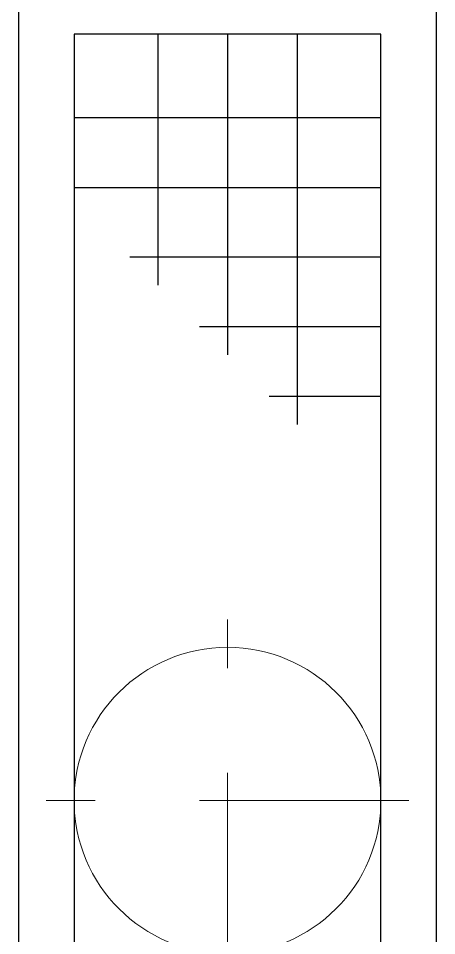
# Model space of a CAD drawing. Header units: millimetres. Extents: x 33350 to 35310, y -217097 to -211540.
# Drawn here: x 34213.5 to 34243.5, y -213412.8 to -213346.9 of the extents above; entities that cross this region are included whole.
import ezdxf
from ezdxf.enums import TextEntityAlignment as Align

# ---------------------------------------------------------------- set-up
doc = ezdxf.new("R2010")
doc.units = ezdxf.units.MM
doc.header["$LTSCALE"] = 60
doc.header["$MEASUREMENT"] = 0
doc.linetypes.add('DASHED2', pattern=[0.375, 0.25, -0.125])
doc.layers.add('OC-Mutfak_Ekipman', color=252, linetype='Continuous')
doc.layers.add('sıhhi tesisat', color=162, linetype='Continuous')
doc.layers.add('yerizg-a', color=7, linetype='Continuous', lineweight=15)
doc.layers.add('yerizg-b', color=7, linetype='Continuous', lineweight=9)
doc.styles.add('ROMANS', font='ROMANSTW.SHX', dxfattribs={"width": 0.8})

# ---------------------------------------------------------------- blocks, each defined once
blk = doc.blocks.new('Y-SIFON')
at = {"layer": 'yerizg-a', "color": 0, "linetype": 'Continuous'}
blk.add_circle((0, 0), 11, dxfattribs=at)
at = {"layer": 'yerizg-b', "color": 0, "linetype": 'DASHED2'}
for points in [[(0, 13), (0, -13)], [(-13, 0), (13, 0)]]:
    blk.add_lwpolyline(points, dxfattribs=at)
blk = doc.blocks.new('120')
at = {"layer": 'sıhhi tesisat'}
for p, q in [((16088.216, 16465.144), (16088.216, 16435.144)), ((16093.216, 16465.144), (16093.216, 16442.144)), ((16098.216, 16465.144), (16098.216, 16447.144)), ((16082.216, 16459.144), (16104.216, 16459.144)), ((16104.216, 16454.144), (16082.216, 16454.144)), ((16082.216, 16449.144), (16100.216, 16449.144)), ((16082.216, 16444.144), (16095.216, 16444.144)), ((16082.216, 16439.144), (16090.216, 16439.144)), ((16098.216, 16353.144), (16098.216, 16381.144)), ((16104.216, 16379.144), (16096.216, 16379.144)), ((16093.216, 16353.144), (16093.216, 16376.144)), ((16104.216, 16374.144), (16091.216, 16374.144)), ((16088.216, 16353.144), (16088.216, 16371.144)), ((16104.216, 16369.144), (16086.216, 16369.144)), ((16082.216, 16364.144), (16104.216, 16364.144)), ((16104.216, 16359.144), (16082.216, 16359.144))]:
    blk.add_line(p, q, dxfattribs=at)
for points in [[(16108.216, 16469.144), (16108.216, 16349.144), (16078.216, 16349.144), (16078.216, 16469.144)], [(16104.216, 16465.144), (16104.216, 16353.144), (16082.216, 16353.144), (16082.216, 16465.144)]]:
    blk.add_lwpolyline(points, close=True, dxfattribs=at)
at = {"layer": 'sıhhi tesisat', "rotation": 270}
blk.add_blockref('Y-SIFON', (16093.216, 16408.144), dxfattribs=at)
at = {"layer": 'sıhhi tesisat', "style": 'ROMANS', "width": 0.8}
blk.add_attdef('YRNO', text='', height=10, rotation=270, dxfattribs=at).set_placement((16068.216, 16366.144), align=Align.MIDDLE)

msp = doc.modelspace()

# ---------------------------------------------------------------- block references
at = {"layer": 'OC-Mutfak_Ekipman', "xscale": -1, "rotation": 180}
msp.add_blockref('120', (18135.271, -196994.948), dxfattribs=at)

doc.saveas('drawing.dxf')
